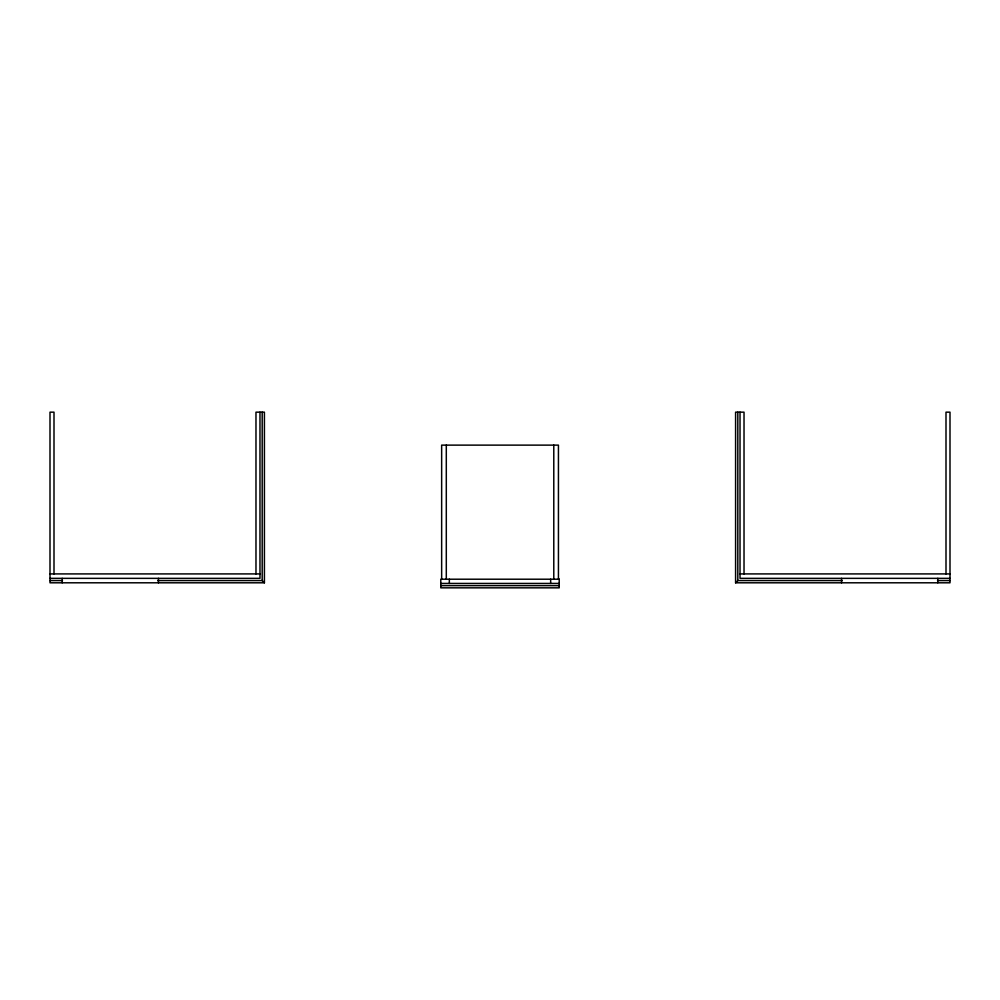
<?xml version="1.0" encoding="UTF-8"?>
<svg xmlns="http://www.w3.org/2000/svg" width="1000" height="1000" viewBox="0 0 1000 1000"><rect width="100%" height="100%" fill="white"/><g stroke="black" fill="none" stroke-linecap="round" stroke-linejoin="round"><path stroke-width="1.5" d="M744.025 573.913L744.025 412.163L735.588 412.163L735.588 582.8L737.812 580.575L737.812 412.163M50 573.913L259.975 573.913M740.025 573.913L950 573.913M50 578.35L259.975 578.35L259.975 412.163M950 578.35L740.025 578.35L740.025 412.163M50 580.575L62.488 580.575M157.662 580.575L262.188 580.575L264.413 582.8L264.413 412.163L255.975 412.163L255.975 573.913M737.812 580.575L842.337 580.575M937.513 580.575L950 580.575M264.413 582.8L50 582.8L50 412.163L54 412.163L54 573.913M735.588 582.8L950 582.8L950 412.163L946 412.163L946 573.913M440.788 583.438L559.212 583.438M440.788 585.638L559.212 585.638M937.788 578.35L937.788 582.8M841.562 578.35L841.562 582.8M558.438 579.212L558.438 445.125L441.65 445.125L441.65 579.212M553.787 445.125L553.787 579.212M550.662 579.212L550.662 583.438M449.338 579.212L449.338 583.438M446.3 445.125L446.3 579.212M262.188 412.163L262.188 580.575M158.438 578.35L158.438 582.8M62.213 578.35L62.213 582.8M559.212 579.212L440.788 579.212L440.788 587.837L559.212 587.837L559.212 579.212"/></g></svg>
